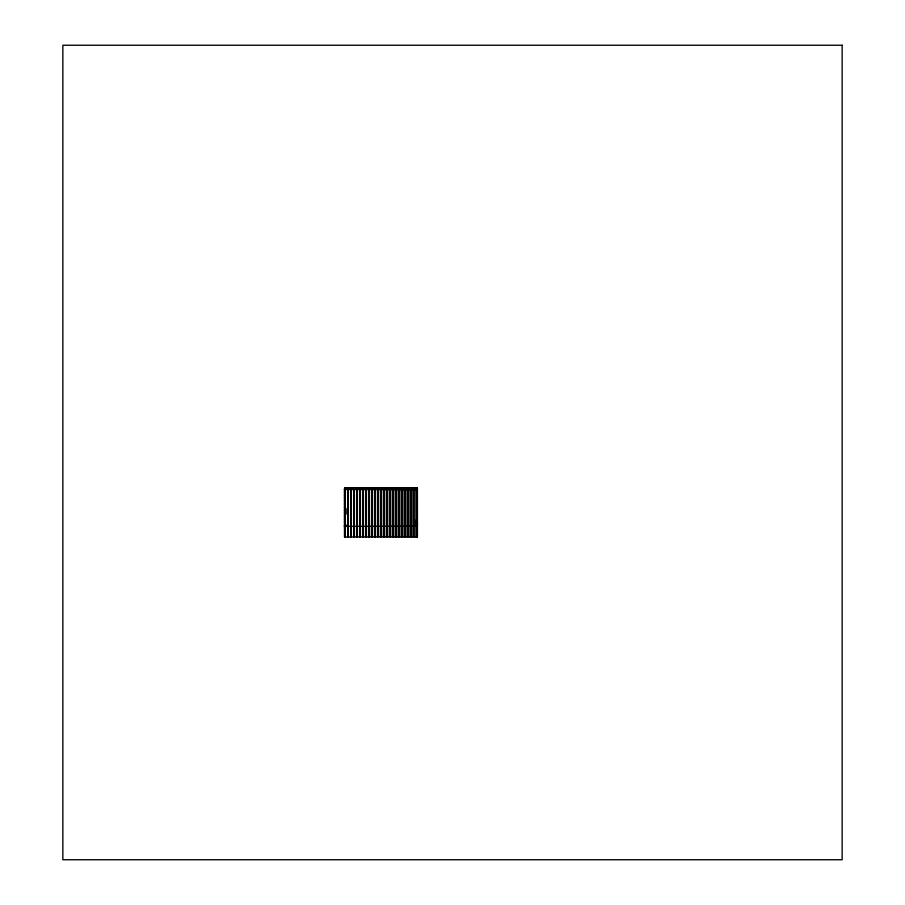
<?xml version="1.0" encoding="UTF-8"?>
<svg xmlns="http://www.w3.org/2000/svg" width="905" height="905" viewBox="0 0 905 905"><rect width="100%" height="100%" fill="white"/><g stroke="black" fill="none" stroke-linecap="round" stroke-linejoin="round"><path stroke-width="1.36" d="M344.715 488.689L417.171 488.689M345.19 526.314L344.59 526.314M416.696 526.314L344.239 526.314M344.477 491.788L344.477 492.388M344.477 494.775L344.477 495.363M344.477 497.75L344.477 498.35M344.477 500.725L344.477 501.325M344.477 503.712L344.477 504.3M344.477 506.777L344.477 507.377M344.477 509.753L344.477 510.352M344.477 512.739L344.477 513.339M344.477 515.714L344.477 516.314M344.477 518.701L344.477 519.289M344.477 521.676L344.477 522.276M344.477 524.651L344.477 525.251M417.409 489.526L417.171 488.926M417.409 498.463L417.409 497.863M417.409 501.438L417.409 500.85M417.409 504.424L417.409 503.825M417.409 507.4L417.409 506.811M417.409 510.386L417.409 509.787M417.409 513.361L417.409 512.762M417.409 516.336L417.409 515.748M417.409 519.323L417.409 518.723M417.409 522.298L417.409 521.699M416.345 519.798L416.458 525.296L417.409 524.685M417.409 534.222L417.409 533.622M344.896 487.727L344.715 536.959L344.715 487.705L417.171 487.705L417.171 536.993M345.133 487.727L345.303 536.959M344.715 536.959L417.171 536.959M357.045 536.982L357.226 487.705M368.969 536.982L369.138 487.705M380.881 536.982L381.062 487.705M392.974 536.959L392.804 487.727M404.897 536.959L404.716 487.727M416.639 536.982L416.809 487.705M346.31 525.149L344.715 525.16L345.19 489.401M369.025 489.435L369.5 536.993M380.937 489.435L381.424 536.993M392.861 489.435L393.336 536.993M404.773 489.435L405.259 536.993M345.19 489.526L417.171 489.65M416.696 514.198L417.409 514.198M416.696 525.16L417.409 525.273L416.752 492.275M356.627 536.959L356.808 487.727M344.477 489.877L344.477 488.813L344.477 536.846M346.083 508.644L346.163 514.142M417.409 488.926L417.409 536.993M416.639 487.727L416.696 536.993M416.402 487.727L416.402 536.982M416.221 487.705L416.221 536.959M413.834 487.705L413.834 536.959M413.653 487.727L413.653 536.982M413.415 487.727L413.415 536.982M413.234 487.705L413.234 536.959M410.859 487.705L410.859 536.959M410.678 487.727L410.678 536.982M410.44 487.727L410.44 536.982M410.259 487.705L410.259 536.959M407.872 487.705L407.872 536.959M407.702 487.727L407.702 536.982M407.454 487.727L407.454 536.982M407.284 487.705L407.284 536.959M404.897 487.705L404.773 536.993M404.478 487.727L404.478 536.982M404.297 487.705L404.297 536.959M401.922 487.705L401.922 536.959M401.741 487.727L401.741 536.982M401.503 487.727L401.503 536.982M401.322 487.705L401.322 536.959M398.935 487.705L398.935 536.959M398.754 487.727L398.754 536.982M398.517 487.727L398.517 536.982M398.347 487.705L398.347 536.959M395.96 487.705L395.96 536.959M395.779 487.727L395.779 536.982M395.542 487.727L395.542 536.982M395.361 487.705L395.361 536.959M392.974 487.705L392.861 536.993M392.566 487.727L392.566 536.982M392.385 487.705L392.385 536.959M389.998 487.705L389.998 536.959M389.817 487.727L389.817 536.982M389.58 487.727L389.58 536.982M389.399 487.705L389.399 536.959M387.023 487.705L387.023 536.959M386.842 487.727L386.842 536.982M386.605 487.727L386.605 536.982M386.424 487.705L386.424 536.959M384.037 487.705L384.037 536.959M383.856 487.727L383.856 536.982M383.618 487.727L383.618 536.982M383.449 487.705L383.449 536.959M380.881 487.727L380.937 536.993M380.643 487.727L380.643 536.982M380.462 487.705L380.462 536.959M378.086 487.705L378.086 536.959M377.905 487.727L377.905 536.982M377.668 487.727L377.668 536.982M377.487 487.705L377.487 536.959M375.1 487.705L375.1 536.959M374.919 487.727L374.919 536.982M374.681 487.727L374.681 536.982M374.5 487.705L374.5 536.959M372.125 487.705L372.125 536.959M371.944 487.727L371.944 536.982M371.706 487.727L371.706 536.982M371.525 487.705L371.525 536.959M368.969 487.727L369.025 536.993M368.731 487.727L368.731 536.982M368.55 487.705L368.55 536.959M366.163 487.705L366.163 536.959M365.982 487.727L365.982 536.982M365.744 487.727L365.744 536.982M365.563 487.705L365.563 536.959M363.188 487.705L363.188 536.959M363.007 487.727L363.007 536.982M362.769 487.727L362.769 536.982M362.588 487.705L362.588 536.959M360.201 487.705L360.201 536.959M360.02 487.727L360.02 536.982M359.783 487.727L359.783 536.982M359.613 487.705L359.613 536.959M357.045 487.727L357.102 536.993M356.627 487.705L356.627 536.993M354.251 487.705L354.251 536.959M354.07 487.727L354.07 536.982M353.832 487.727L353.832 536.982M353.651 487.705L353.651 536.959M351.264 487.705L351.264 536.959M351.083 487.727L351.083 536.982M350.846 487.727L350.846 536.982M350.665 487.705L350.665 536.959M348.289 487.705L348.289 536.959M348.108 487.727L348.108 536.982M347.871 487.727L347.871 536.982M347.69 487.705L347.69 536.959M345.303 487.705L345.19 536.959M842.148 45.25L62.852 45.25L62.852 859.75L842.148 859.75L842.148 45.25"/></g></svg>
